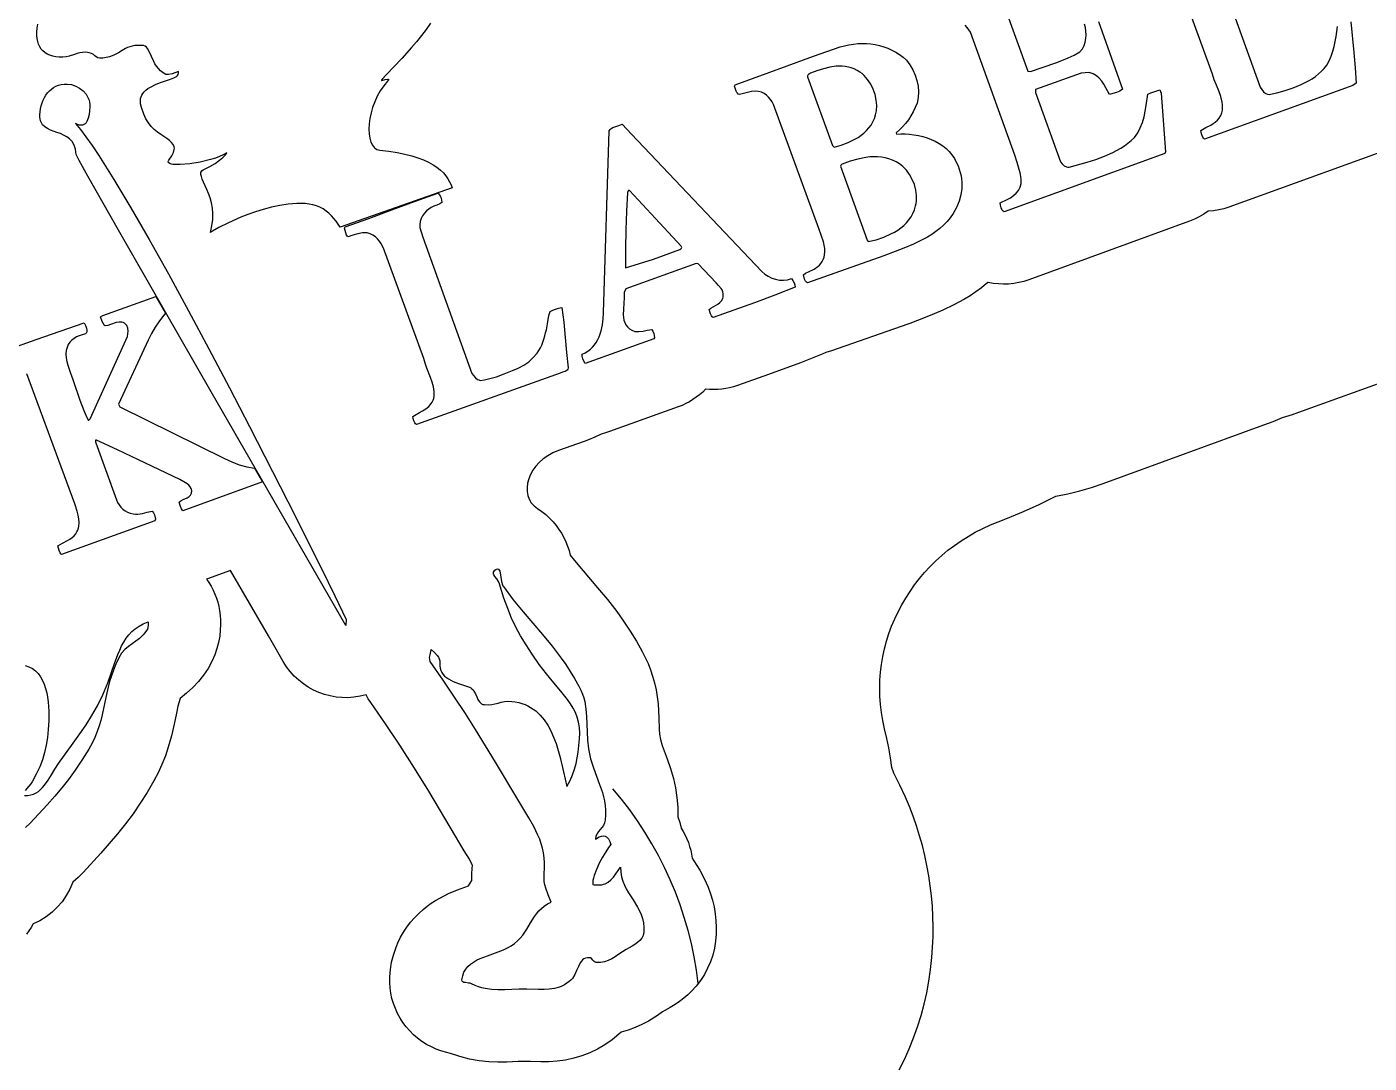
# Model space of a CAD drawing. Extents: x 0 to 500, y 0 to 300.
# Drawn here: x 72.7 to 165.5, y 184.6 to 256.3 of the extents above; entities that cross this region are included whole.
import ezdxf

# ---------------------------------------------------------------- set-up
doc = ezdxf.new("R2010")
doc.units = 0
doc.layers.add('Nível Padrão', color=18, linetype='CONTINUOUS')

msp = doc.modelspace()

# ---------------------------------------------------------------- linework, layer by layer
at = {"layer": 'Nível Padrão'}
for points in [[(154.42, 261.983), (157.979, 252.104), (158.081, 251.941), (158.211, 251.788), (158.289, 251.722), (158.377, 251.666), (158.477, 251.623), (158.59, 251.595), (159.135, 251.731), (159.694, 251.888), (160.254, 252.071), (160.8, 252.288), (161.319, 252.546), (161.564, 252.692), (161.797, 252.851), (162.017, 253.024), (162.222, 253.21), (162.409, 253.412), (162.578, 253.63), (162.743, 253.943), (162.879, 254.267), (162.99, 254.598), (163.082, 254.936), (163.221, 255.622), (163.331, 256.31)], [(164.246, 256.639), (164.45, 254.506), (164.544, 253.443), (164.613, 252.39), (164.378, 252.223), (154.121, 248.52), (154.057, 248.582), (154.005, 248.653), (153.93, 248.812), (153.886, 248.973), (153.864, 249.115), (154.209, 249.312), (154.553, 249.492), (154.717, 249.588), (154.873, 249.695), (155.017, 249.818), (155.147, 249.961), (155.25, 250.143), (155.32, 250.327), (155.362, 250.513), (155.378, 250.7), (155.372, 250.889), (155.345, 251.08), (155.246, 251.464), (155.106, 251.852), (154.95, 252.241), (154.802, 252.631), (154.687, 253.018), (151.81, 260.871)], [(140.302, 257.661), (141.903, 253.219), (142.083, 253.198), (142.965, 253.499), (143.837, 253.797), (144.265, 253.959), (144.687, 254.135), (145.1, 254.333), (145.503, 254.557), (145.676, 254.768), (145.8, 254.995), (145.881, 255.235), (145.924, 255.482), (145.935, 255.734), (145.92, 255.987), (145.885, 256.237), (145.836, 256.481)], [(100.607, 256.549), (100.303, 256.11), (99.978, 255.677), (99.638, 255.255), (99.292, 254.847), (98.613, 254.094), (97.528, 252.965), (97.25, 252.661), (97.205, 252.59), (97.209, 252.576), (97.233, 252.578), (97.47, 252.64), (97.636, 252.665), (97.683, 252.657), (97.701, 252.631), (97.684, 252.586), (97.631, 252.518), (97.361, 252.198), (97.123, 251.852), (96.916, 251.485), (96.74, 251.105), (96.595, 250.717), (96.482, 250.328), (96.401, 249.944), (96.351, 249.571), (96.332, 249.215), (96.346, 248.884), (96.391, 248.583), (96.468, 248.318), (96.577, 248.097), (96.718, 247.924), (96.801, 247.858), (96.891, 247.807), (96.99, 247.771), (97.097, 247.752), (97.723, 247.678), (98.298, 247.587), (98.822, 247.481), (99.299, 247.359), (99.73, 247.224), (100.118, 247.076), (100.465, 246.916), (100.773, 246.746), (101.044, 246.566), (101.28, 246.379), (101.484, 246.184), (101.657, 245.982), (101.802, 245.776), (101.921, 245.566), (102.015, 245.354), (102.089, 245.139), (94.341, 242.436), (94.341, 242.436), (94.065, 242.841), (93.912, 243.031), (93.747, 243.213), (93.565, 243.386), (93.371, 243.544), (93.163, 243.684), (92.943, 243.803), (92.708, 243.901), (92.464, 243.976), (92.197, 244.027), (91.926, 244.053), (91.341, 244.055), (90.753, 244.01), (90.168, 243.924), (89.592, 243.804), (89.03, 243.657), (88.488, 243.489), (87.97, 243.305), (87.484, 243.114), (86.626, 242.733), (85.958, 242.397), (85.524, 242.157), (85.37, 242.066), (85.482, 242.523), (85.537, 242.956), (85.543, 243.364), (85.509, 243.749), (85.443, 244.109), (85.352, 244.444), (85.245, 244.754), (85.13, 245.039), (84.907, 245.533), (84.816, 245.741), (84.749, 245.924), (84.714, 246.08), (84.719, 246.211), (84.773, 246.315), (84.883, 246.392), (85.334, 246.616), (85.71, 246.841), (86.012, 247.055), (86.242, 247.246), (86.401, 247.403), (86.491, 247.514), (86.513, 247.567), (86.469, 247.551), (86.268, 247.43), (86.014, 247.315), (85.718, 247.206), (85.389, 247.105), (84.674, 246.934), (83.946, 246.813), (83.287, 246.754), (83.008, 246.752), (82.775, 246.77), (82.599, 246.809), (82.49, 246.872), (82.463, 246.912), (82.457, 246.959), (82.472, 247.012), (82.51, 247.072), (82.707, 247.352), (82.827, 247.594), (82.878, 247.803), (82.88, 247.897), (82.867, 247.985), (82.802, 248.146), (82.691, 248.293), (82.542, 248.431), (82.363, 248.565), (81.944, 248.849), (81.72, 249.01), (81.496, 249.192), (81.281, 249.4), (81.082, 249.641), (80.907, 249.92), (80.764, 250.244), (80.603, 250.715), (80.55, 250.96), (80.536, 251.205), (80.55, 251.327), (80.58, 251.448), (80.629, 251.567), (80.699, 251.685), (80.791, 251.799), (80.907, 251.911), (81.051, 252.02), (81.224, 252.124), (81.629, 252.321), (82.001, 252.465), (82.621, 252.661), (82.855, 252.749), (83.029, 252.854), (83.091, 252.919), (83.135, 252.994), (83.161, 253.082), (83.167, 253.185), (82.74, 253.042), (82.475, 252.985), (82.339, 252.978), (82.301, 252.984), (82.097, 253.109), (81.923, 253.249), (81.774, 253.401), (81.649, 253.562), (81.542, 253.729), (81.451, 253.898), (81.301, 254.229), (81.17, 254.531), (81.031, 254.777), (80.95, 254.871), (80.856, 254.941), (80.745, 254.985), (80.614, 254.998), (80.365, 255.001), (80.148, 254.986), (79.958, 254.957), (79.792, 254.913), (79.644, 254.859), (79.511, 254.795), (79.266, 254.649), (79.022, 254.491), (78.742, 254.34), (78.576, 254.271), (78.388, 254.211), (78.172, 254.16), (77.924, 254.121), (77.73, 254.117), (77.588, 254.15), (77.479, 254.209), (77.384, 254.284), (77.285, 254.363), (77.161, 254.436), (76.993, 254.493), (76.763, 254.523), (76.54, 254.518), (76.338, 254.484), (76.151, 254.432), (75.971, 254.368), (75.604, 254.246), (75.402, 254.203), (75.179, 254.185), (74.924, 254.191), (74.688, 254.216), (74.47, 254.259), (74.272, 254.321), (74.093, 254.402), (73.934, 254.5), (73.794, 254.617), (73.673, 254.752), (73.572, 254.905), (73.491, 255.077), (73.43, 255.266), (73.389, 255.472), (73.369, 255.697), (73.368, 255.939), (73.388, 256.199), (73.429, 256.477)], [(146.803, 256.66), (148.452, 251.971), (148.361, 251.898), (148.261, 251.836), (148.036, 251.737), (147.795, 251.664), (147.55, 251.603), (147.297, 252.074), (147.163, 252.309), (147.016, 252.532), (146.848, 252.733), (146.652, 252.904), (146.422, 253.035), (146.292, 253.082), (146.151, 253.116), (145.598, 253.091), (142.446, 251.954), (142.437, 251.736), (144.167, 246.948), (144.277, 246.798), (144.421, 246.677), (144.59, 246.597), (144.682, 246.577), (144.776, 246.572), (145.998, 246.921), (146.611, 247.119), (147.212, 247.341), (147.79, 247.595), (148.333, 247.888), (148.589, 248.051), (148.832, 248.227), (149.061, 248.416), (149.275, 248.619), (149.504, 248.95), (149.686, 249.305), (149.829, 249.677), (149.94, 250.062), (150.026, 250.454), (150.096, 250.849), (150.213, 251.62), (150.409, 251.715), (150.619, 251.799), (150.834, 251.868), (151.045, 251.92), (151.128, 251.693), (151.434, 247.636), (151.381, 247.534), (140.261, 243.481), (140.193, 243.527), (140.138, 243.591), (140.063, 243.756), (140.019, 243.942), (139.99, 244.114), (140.468, 244.335), (140.697, 244.463), (140.909, 244.609), (141.098, 244.776), (141.254, 244.969), (141.372, 245.192), (141.443, 245.448), (141.449, 245.697), (141.426, 245.942), (141.38, 246.185), (141.317, 246.426), (141.16, 246.907), (140.999, 247.397), (137.93, 255.908), (137.837, 256.084), (137.72, 256.251), (137.581, 256.404)], [(166.076, 247.52), (155.818, 243.818), (155.465, 243.705), (155.106, 243.618), (154.741, 243.559), (154.371, 243.527), (154.071, 243.319), (153.758, 243.135), (153.431, 242.973), (153.093, 242.836), (141.974, 238.783), (141.632, 238.672), (141.285, 238.587), (140.933, 238.526), (140.579, 238.491), (140.223, 238.481), (139.866, 238.496), (139.511, 238.537), (139.158, 238.604), (139.059, 238.519), (138.692, 238.225), (138.314, 237.947), (137.924, 237.686), (137.523, 237.441), (136.791, 237.041), (136.038, 236.683), (135.427, 236.422), (134.809, 236.177), (133.741, 235.77), (133.618, 235.725), (128.321, 233.861), (127.94, 233.744), (127.692, 233.636), (126.183, 233.046), (123.966, 232.236), (121.817, 231.473), (121.552, 231.387), (121.282, 231.316), (121.01, 231.26), (120.735, 231.219), (120.458, 231.194), (120.18, 231.184), (119.901, 231.189), (119.623, 231.21), (119.419, 231.012), (119.204, 230.827), (118.98, 230.653), (118.747, 230.493), (118.505, 230.347), (118.255, 230.214), (117.997, 230.096), (117.732, 229.992), (112.983, 228.282), (112.691, 228.186), (112.393, 228.109), (111.962, 227.893), (111.514, 227.714), (111.232, 227.604), (109.446, 226.969), (109.06, 226.808), (108.709, 226.614), (108.393, 226.392), (108.114, 226.146), (107.873, 225.881), (107.671, 225.601), (107.509, 225.311), (107.387, 225.015), (107.307, 224.717), (107.27, 224.422), (107.276, 224.134), (107.326, 223.858), (107.423, 223.598), (107.565, 223.358), (107.756, 223.143), (107.995, 222.958), (107.995, 222.958), (108.286, 222.756), (108.563, 222.535), (108.824, 222.295), (109.069, 222.037), (109.279, 221.784), (109.472, 221.518), (109.649, 221.242), (109.808, 220.956), (109.949, 220.66), (110.072, 220.356), (110.176, 220.045), (110.262, 219.727), (110.546, 219.371), (111.152, 218.644), (112.151, 217.478), (112.827, 216.661), (113.476, 215.824), (113.953, 215.161), (114.406, 214.48), (114.834, 213.784), (115.237, 213.073), (115.449, 212.659), (115.64, 212.235), (115.81, 211.802), (115.958, 211.36), (116.089, 210.89), (116.196, 210.414), (116.278, 209.934), (116.337, 209.45), (116.375, 208.962), (116.397, 208.473), (116.417, 207.688), (116.436, 207.349), (116.492, 206.968), (116.619, 206.557), (116.967, 205.641), (117.2, 204.971), (117.397, 204.29), (117.542, 203.632), (117.642, 202.966), (117.695, 202.296), (117.701, 201.622), (117.83, 201.234), (117.936, 200.84), (118.081, 200.6), (118.211, 200.354), (118.328, 200.102), (118.43, 199.843), (118.518, 199.579), (118.591, 199.311), (118.649, 199.038), (118.692, 198.762), (118.802, 198.593), (119.217, 197.925), (119.527, 197.351), (119.795, 196.757), (119.962, 196.309), (120.1, 195.853), (120.208, 195.391), (120.287, 194.922), (120.337, 194.45), (120.357, 193.976), (120.347, 193.499), (120.308, 193.024), (120.23, 192.537), (120.113, 192.061), (119.957, 191.597), (119.764, 191.149), (119.535, 190.719), (119.271, 190.308), (118.973, 189.919), (118.641, 189.554), (118.381, 189.305), (118.109, 189.072), (117.824, 188.853), (117.527, 188.651), (117.167, 188.43), (116.8, 188.223), (116.651, 188.13), (116.292, 187.885), (115.663, 187.49), (115.212, 187.249), (114.746, 187.041), (114.265, 186.868), (113.773, 186.73), (113.616, 186.582), (113.153, 186.202), (112.662, 185.86), (112.144, 185.559), (111.604, 185.3), (111.058, 185.091), (110.498, 184.924), (109.927, 184.801), (109.348, 184.721), (108.785, 184.681), (108.221, 184.673), (107.516, 184.691), (107.09, 184.7), (106.664, 184.691), (105.87, 184.657), (105.252, 184.649), (104.634, 184.673), (103.957, 184.743), (103.288, 184.865), (102.63, 185.036), (101.986, 185.258), (101.644, 185.337), (101.308, 185.438), (100.98, 185.561), (100.659, 185.704), (100.323, 185.884), (100.003, 186.087), (99.702, 186.31), (99.42, 186.554), (99.157, 186.816), (98.914, 187.095), (98.693, 187.39), (98.494, 187.7), (98.317, 188.023), (98.164, 188.358), (98.035, 188.705), (97.931, 189.061), (97.852, 189.425), (97.8, 189.797), (97.775, 190.174), (97.778, 190.556), (97.823, 191.061), (97.907, 191.56), (98.029, 192.051), (98.188, 192.532), (98.347, 192.918), (98.53, 193.292), (98.737, 193.653), (98.966, 194), (99.216, 194.331), (99.488, 194.645), (99.779, 194.943), (100.091, 195.221), (100.363, 195.439), (100.645, 195.643), (100.936, 195.833), (101.237, 196.009), (101.84, 196.313), (102.462, 196.574), (103.217, 196.846), (103.449, 197.229), (103.451, 197.648), (103.474, 198.066), (103.49, 198.258), (103.468, 198.316), (103.282, 198.689), (102.935, 199.281), (102.332, 200.286), (100.473, 203.402), (99.483, 205.001), (98.464, 206.582), (97.474, 208.062), (96.463, 209.528), (96.292, 209.793), (96.137, 210.068), (95.721, 209.966), (95.303, 209.901), (94.886, 209.871), (94.471, 209.876), (94.061, 209.916), (93.657, 209.988), (93.261, 210.093), (92.876, 210.23), (92.503, 210.398), (92.145, 210.596), (91.803, 210.823), (91.479, 211.079), (91.176, 211.363), (90.896, 211.673), (90.64, 212.009), (90.41, 212.371), (89.381, 214.154), (86.771, 218.681), (85.176, 218.105), (85.098, 218.078), (85.268, 217.831), (85.422, 217.576), (85.56, 217.312), (85.682, 217.041), (85.788, 216.763), (85.878, 216.479), (85.95, 216.189), (86.005, 215.895), (86.046, 215.567), (86.069, 215.237), (86.074, 214.906), (86.061, 214.575), (86.017, 214.132), (85.94, 213.693), (85.829, 213.262), (85.686, 212.839), (85.48, 212.364), (85.215, 211.886), (84.907, 211.434), (84.546, 210.985), (84.153, 210.565), (83.73, 210.175), (83.278, 209.818), (83.133, 209.274), (83.032, 208.803), (82.873, 208.036), (82.687, 207.238), (82.463, 206.449), (82.259, 205.845), (82.024, 205.253), (81.76, 204.673), (81.467, 204.107), (80.993, 203.305), (80.522, 202.565), (80.026, 201.842), (79.505, 201.137), (78.96, 200.45), (78.383, 199.77), (77.79, 199.105), (76.573, 197.786), (76.223, 197.43), (75.854, 197.095), (75.652, 196.621), (75.406, 196.174), (75.116, 195.756), (74.787, 195.371), (74.42, 195.021), (74.019, 194.71), (73.586, 194.439), (73.124, 194.212), (72.98, 193.965), (72.822, 193.727), (72.651, 193.499)], [(71.72, 234.07), (73.328, 234.655), (76.645, 235.804), (76.757, 235.571), (76.805, 235.438), (76.833, 235.307), (76.829, 235.186), (76.781, 235.086), (76.737, 235.046), (76.678, 235.015), (76.509, 234.982), (76.309, 234.916), (76.122, 234.832), (75.95, 234.729), (75.796, 234.606), (75.661, 234.462), (75.548, 234.296), (75.459, 234.106), (75.397, 233.893), (75.38, 233.639), (75.396, 233.387), (75.44, 233.136), (75.506, 232.885), (75.68, 232.383), (75.87, 231.875), (76.353, 230.457), (76.617, 229.75), (76.762, 229.407), (76.921, 229.075), (76.961, 229.073), (77, 229.095), (77.06, 229.169), (79.644, 234.863), (79.673, 235.044), (79.683, 235.233), (79.66, 235.426), (79.587, 235.619), (79.508, 235.708), (79.425, 235.773), (79.337, 235.819), (79.246, 235.846), (79.056, 235.856), (78.859, 235.821), (78.463, 235.689), (78.273, 235.628), (78.095, 235.594), (78.032, 235.656), (77.978, 235.727), (77.896, 235.889), (77.783, 236.213), (77.924, 236.304), (81.605, 237.634), (81.606, 237.634), (82.271, 236.473), (82.063, 236.224), (81.804, 235.873), (81.564, 235.508), (81.305, 235.063), (81.065, 234.606), (79.018, 230.177), (79.122, 229.999), (86.341, 226.417), (86.849, 226.183), (87.369, 225.989), (87.899, 225.84), (88.435, 225.746), (88.982, 224.795), (88.982, 224.795), (83.479, 222.808), (83.418, 222.869), (83.371, 222.938), (83.307, 223.091), (83.22, 223.406), (83.341, 223.498), (83.481, 223.572), (83.771, 223.709), (83.901, 223.79), (84.006, 223.892), (84.074, 224.023), (84.097, 224.193), (84.043, 224.34), (83.97, 224.464), (83.881, 224.569), (83.776, 224.659), (83.533, 224.814), (83.259, 224.962), (80.395, 226.335), (78.944, 227.03), (77.507, 227.699), (77.438, 227.677), (77.417, 227.627), (77.426, 227.564), (77.447, 227.501), (78.873, 223.551), (78.961, 223.375), (79.064, 223.208), (79.183, 223.052), (79.318, 222.914), (79.469, 222.795), (79.639, 222.7), (79.827, 222.633), (80.033, 222.598), (80.194, 222.573), (80.356, 222.571), (80.682, 222.618), (81.011, 222.697), (81.341, 222.77), (81.398, 222.722), (81.442, 222.663), (81.502, 222.521), (81.587, 222.214), (81.54, 222.106), (75.079, 219.781), (75.023, 219.83), (74.978, 219.892), (74.914, 220.046), (74.824, 220.375), (75.151, 220.565), (75.493, 220.745), (75.657, 220.842), (75.811, 220.949), (75.95, 221.072), (76.069, 221.213), (76.143, 221.339), (76.201, 221.466), (76.273, 221.723), (76.296, 221.982), (76.279, 222.243), (76.232, 222.505), (76.164, 222.767), (76.006, 223.291), (72.678, 232.268)], [(133.015, 184.112), (133.373, 184.841), (133.703, 185.583), (134.004, 186.337), (134.276, 187.103), (134.518, 187.879), (134.73, 188.665), (134.911, 189.459), (135.061, 190.262), (135.181, 191.072), (135.268, 191.888), (135.32, 192.6), (135.35, 193.312), (135.357, 194.023), (135.342, 194.734), (135.304, 195.443), (135.244, 196.149), (135.162, 196.854), (135.058, 197.555), (134.932, 198.253), (134.785, 198.946), (134.615, 199.635), (134.424, 200.319), (134.211, 200.997), (133.976, 201.669), (133.72, 202.334), (133.443, 202.991), (133.059, 203.825), (132.642, 204.644), (132.499, 205.047), (132.402, 205.72), (132.286, 206.39), (132.153, 207.056), (132.001, 207.719), (131.878, 208.282), (131.784, 208.845), (131.718, 209.406), (131.679, 209.967), (131.667, 210.524), (131.682, 211.079), (131.722, 211.629), (131.789, 212.175), (131.88, 212.716), (131.996, 213.251), (132.137, 213.779), (132.301, 214.3), (132.489, 214.812), (132.699, 215.316), (132.932, 215.81), (133.186, 216.294), (133.462, 216.767), (133.759, 217.228), (134.076, 217.676), (134.414, 218.112), (134.771, 218.533), (135.147, 218.94), (135.542, 219.332), (135.955, 219.707), (136.385, 220.066), (136.833, 220.407), (137.298, 220.73), (137.779, 221.034), (138.275, 221.319), (138.787, 221.583), (139.314, 221.826), (139.856, 222.047), (140.502, 222.296), (141.605, 222.747), (142.693, 223.232), (143.852, 223.806), (144.68, 223.975), (145.5, 224.179), (146.311, 224.417), (147.111, 224.69), (158.23, 228.743), (158.874, 228.991), (159.51, 229.26), (160.215, 229.472), (160.912, 229.709), (171.169, 233.412)], [(72.518, 203.11), (72.744, 203.113), (72.952, 203.145), (73.142, 203.203), (73.317, 203.286), (73.479, 203.389), (73.628, 203.513), (73.768, 203.653), (73.9, 203.808), (74.146, 204.154), (74.38, 204.533), (74.617, 204.926), (74.871, 205.315), (75.884, 206.727), (76.342, 207.365), (76.772, 207.992), (77.177, 208.633), (77.56, 209.313), (77.925, 210.057), (78.274, 210.89), (78.519, 211.574), (78.744, 212.235), (78.975, 212.864), (79.101, 213.162), (79.236, 213.448), (79.385, 213.72), (79.551, 213.977), (79.737, 214.218), (79.945, 214.44), (80.179, 214.643), (80.441, 214.825), (80.736, 214.986), (81.065, 215.122), (81.065, 215.122), (81.071, 215.063), (81.073, 214.915), (81.046, 214.719), (81.014, 214.617), (80.965, 214.519), (80.85, 214.358), (80.729, 214.216), (80.478, 213.975), (80.219, 213.774), (79.958, 213.593), (79.703, 213.408), (79.46, 213.199), (79.237, 212.944), (79.134, 212.793), (79.039, 212.621), (78.838, 212.197), (78.668, 211.782), (78.527, 211.377), (78.407, 210.98), (78.217, 210.202), (78.058, 209.439), (77.893, 208.679), (77.796, 208.297), (77.682, 207.912), (77.548, 207.522), (77.387, 207.126), (77.196, 206.723), (76.969, 206.311), (76.492, 205.539), (76.028, 204.849), (75.567, 204.218), (75.097, 203.625), (74.607, 203.048), (74.087, 202.464), (72.907, 201.186), (72.596, 200.888)], [(72.561, 212.086), (72.829, 212.005), (73.068, 211.883), (73.28, 211.725), (73.466, 211.534), (73.628, 211.314), (73.767, 211.068), (73.884, 210.8), (73.98, 210.514), (74.058, 210.212), (74.117, 209.899), (74.16, 209.578), (74.202, 208.927), (74.194, 208.287), (74.157, 207.67), (74.101, 207.104), (74.02, 206.576), (73.909, 206.072), (73.761, 205.579), (73.572, 205.085), (73.334, 204.575), (73.042, 204.037), (72.949, 203.899), (72.823, 203.749), (72.556, 203.451)], [(119.115, 190.096), (118.99, 191.027), (118.83, 191.95), (118.637, 192.864), (118.41, 193.77), (118.149, 194.664), (117.856, 195.548), (117.53, 196.419), (117.172, 197.278), (116.783, 198.122), (116.362, 198.952), (115.91, 199.766), (115.428, 200.564), (114.916, 201.344), (114.374, 202.105), (113.803, 202.848), (113.202, 203.57)]]:
    msp.add_lwpolyline(points, dxfattribs=at)
for points in [[(133.518, 253.972), (133.754, 253.66), (133.955, 253.318), (134.118, 252.954), (134.239, 252.573), (134.315, 252.181), (134.343, 251.787), (134.32, 251.395), (134.242, 251.013), (134.119, 250.704), (133.978, 250.409), (133.818, 250.128), (133.642, 249.861), (133.451, 249.609), (133.246, 249.373), (133.029, 249.153), (132.8, 248.949), (132.825, 248.867), (133.121, 248.878), (133.422, 248.873), (133.726, 248.853), (134.032, 248.817), (134.337, 248.763), (134.639, 248.693), (134.935, 248.604), (135.224, 248.496), (135.502, 248.37), (135.768, 248.223), (136.019, 248.056), (136.253, 247.867), (136.468, 247.657), (136.661, 247.424), (136.831, 247.168), (136.974, 246.888), (137.079, 246.663), (137.166, 246.438), (137.235, 246.213), (137.288, 245.989), (137.324, 245.764), (137.344, 245.54), (137.349, 245.316), (137.338, 245.094), (137.271, 244.652), (137.147, 244.217), (136.969, 243.789), (136.739, 243.37), (136.54, 243.079), (136.319, 242.81), (136.079, 242.561), (135.822, 242.33), (135.549, 242.117), (135.261, 241.919), (134.961, 241.734), (134.649, 241.562), (134, 241.249), (133.326, 240.966), (131.958, 240.441), (126.661, 238.577), (126.593, 238.621), (126.539, 238.68), (126.464, 238.826), (126.381, 239.121), (126.541, 239.245), (126.734, 239.342), (127.14, 239.518), (127.377, 239.695), (127.49, 239.802), (127.595, 239.92), (127.687, 240.051), (127.763, 240.192), (127.82, 240.344), (127.852, 240.506), (127.869, 240.73), (127.858, 240.957), (127.822, 241.186), (127.768, 241.416), (127.621, 241.877), (127.454, 242.336), (124.316, 250.911), (124.224, 251.087), (124.111, 251.256), (123.978, 251.411), (123.828, 251.549), (123.661, 251.666), (123.48, 251.756), (123.286, 251.815), (123.081, 251.838), (122.794, 251.811), (122.512, 251.752), (121.961, 251.608), (121.884, 251.637), (121.822, 251.688), (121.774, 251.755), (121.735, 251.835), (121.628, 252.172), (121.677, 252.279), (125.272, 253.592), (127.089, 254.249), (128.934, 254.894), (129.233, 254.977), (129.535, 255.043), (129.839, 255.092), (130.144, 255.123), (130.45, 255.135), (130.754, 255.129), (131.056, 255.104), (131.356, 255.06), (131.651, 254.996), (131.941, 254.913), (132.225, 254.809), (132.502, 254.684), (132.771, 254.538), (133.03, 254.371), (133.28, 254.183), (133.518, 253.972)], [(126.885, 253.082), (126.748, 252.997), (126.689, 252.935), (126.673, 252.89), (126.67, 252.835), (128.387, 248.085), (128.514, 247.961), (129.002, 248.105), (129.484, 248.285), (129.946, 248.508), (130.165, 248.637), (130.373, 248.78), (130.568, 248.936), (130.749, 249.106), (130.915, 249.292), (131.062, 249.493), (131.189, 249.711), (131.295, 249.946), (131.377, 250.199), (131.434, 250.47), (131.454, 250.836), (131.421, 251.216), (131.338, 251.597), (131.209, 251.97), (131.037, 252.323), (130.825, 252.645), (130.577, 252.926), (130.44, 253.048), (130.295, 253.155), (130.1, 253.275), (129.901, 253.372), (129.699, 253.448), (129.493, 253.504), (129.284, 253.542), (129.072, 253.562), (128.858, 253.566), (128.642, 253.555), (128.205, 253.493), (127.765, 253.387), (127.324, 253.247), (126.885, 253.082)], [(75.477, 252.33), (75.772, 252.287), (76.061, 252.19), (76.331, 252.044), (76.573, 251.854), (76.776, 251.624), (76.859, 251.496), (76.928, 251.36), (76.982, 251.217), (77.019, 251.067), (77.039, 250.91), (77.039, 250.749), (77.018, 250.481), (76.982, 250.212), (76.922, 249.959), (76.833, 249.742), (76.775, 249.652), (76.707, 249.578), (76.628, 249.522), (76.538, 249.486), (76.435, 249.473), (76.32, 249.485), (76.189, 249.525), (76.045, 249.594), (76.385, 249.191), (76.771, 248.683), (77.199, 248.076), (77.666, 247.377), (78.707, 245.724), (79.87, 243.775), (81.131, 241.579), (82.467, 239.186), (83.855, 236.644), (85.27, 234.004), (86.689, 231.315), (88.089, 228.626), (90.738, 223.448), (93.025, 218.866), (93.975, 216.922), (94.765, 215.276), (94.741, 214.869), (85.426, 231.04), (79.017, 242.228), (76.902, 245.965), (76.307, 247.04), (76.094, 247.461), (76.076, 247.647), (76.046, 247.816), (76.003, 247.97), (75.949, 248.108), (75.812, 248.344), (75.641, 248.532), (75.443, 248.682), (75.226, 248.802), (74.997, 248.9), (74.764, 248.984), (74.31, 249.147), (74.105, 249.242), (73.923, 249.357), (73.773, 249.502), (73.661, 249.683), (73.622, 249.791), (73.594, 249.911), (73.58, 250.044), (73.581, 250.193), (73.631, 250.623), (73.677, 250.829), (73.736, 251.028), (73.81, 251.218), (73.896, 251.397), (73.997, 251.565), (74.11, 251.72), (74.237, 251.86), (74.376, 251.985), (74.528, 252.093), (74.693, 252.182), (74.871, 252.252), (75.06, 252.301), (75.262, 252.327), (75.477, 252.33)], [(114.493, 248.867), (123.502, 239.369), (123.715, 239.182), (123.949, 239.027), (124.2, 238.905), (124.464, 238.819), (124.737, 238.77), (125.014, 238.761), (125.292, 238.793), (125.566, 238.869), (125.664, 238.734), (125.739, 238.584), (125.793, 238.429), (125.826, 238.275), (124.414, 237.722), (122.993, 237.199), (120.14, 236.184), (120.082, 236.231), (120.033, 236.292), (119.957, 236.437), (119.86, 236.727), (119.994, 236.826), (120.148, 236.916), (120.468, 237.099), (120.612, 237.207), (120.73, 237.334), (120.812, 237.49), (120.835, 237.58), (120.845, 237.68), (120.841, 237.823), (120.81, 237.956), (120.757, 238.079), (120.687, 238.192), (120.52, 238.396), (120.349, 238.574), (119.105, 239.886), (118.962, 239.92), (114.1, 238.163), (113.98, 237.907), (113.993, 237.547), (113.968, 237.157), (113.937, 236.755), (113.93, 236.36), (113.944, 236.171), (113.976, 235.99), (114.028, 235.821), (114.105, 235.664), (114.211, 235.524), (114.348, 235.401), (114.522, 235.298), (114.735, 235.218), (114.874, 235.199), (115.013, 235.199), (115.296, 235.238), (115.587, 235.297), (115.893, 235.338), (115.976, 235.223), (116.034, 235.08), (116.072, 234.923), (116.098, 234.764), (116.038, 234.696), (111.289, 232.986), (111.198, 233.153), (111.122, 233.325), (111.081, 233.494), (111.079, 233.574), (111.092, 233.649), (111.296, 233.737), (111.482, 233.847), (111.65, 233.976), (111.801, 234.122), (111.935, 234.283), (112.054, 234.457), (112.158, 234.643), (112.249, 234.838), (112.39, 235.248), (112.485, 235.671), (112.539, 236.09), (112.558, 236.491), (112.951, 249.086), (113.01, 249.185), (113.099, 249.263), (113.211, 249.323), (113.338, 249.372), (113.612, 249.452), (113.862, 249.543), (114.493, 248.867)], [(129.07, 246.786), (129.021, 246.761), (128.987, 246.729), (128.942, 246.653), (130.795, 241.528), (130.872, 241.424), (131.41, 241.558), (131.937, 241.733), (132.441, 241.953), (132.68, 242.082), (132.908, 242.224), (133.124, 242.38), (133.326, 242.55), (133.511, 242.734), (133.68, 242.934), (133.829, 243.149), (133.958, 243.381), (134.064, 243.629), (134.146, 243.895), (134.183, 244.067), (134.205, 244.246), (134.208, 244.616), (134.158, 244.995), (134.06, 245.371), (133.917, 245.733), (133.732, 246.069), (133.509, 246.368), (133.384, 246.5), (133.251, 246.619), (133.024, 246.797), (132.789, 246.946), (132.547, 247.066), (132.298, 247.16), (132.043, 247.229), (131.783, 247.274), (131.518, 247.297), (131.251, 247.3), (130.98, 247.285), (130.707, 247.252), (130.158, 247.141), (129.611, 246.982), (129.07, 246.786)], [(101.11, 244.776), (101.17, 244.725), (101.221, 244.659), (101.299, 244.493), (101.351, 244.31), (101.382, 244.14), (101.316, 244.079), (101.233, 244.031), (101.035, 243.956), (100.827, 243.885), (100.733, 243.842), (100.651, 243.789), (100.479, 243.68), (100.32, 243.545), (100.177, 243.388), (100.054, 243.212), (99.957, 243.021), (99.891, 242.819), (99.859, 242.609), (99.866, 242.395), (100.061, 241.732), (103.461, 232.311), (103.566, 232.152), (103.699, 232.005), (103.853, 231.891), (103.936, 231.852), (104.021, 231.828), (104.323, 231.867), (104.611, 231.923), (105.159, 232.076), (105.701, 232.274), (106.269, 232.503), (106.669, 232.671), (107.044, 232.877), (107.389, 233.119), (107.698, 233.399), (107.969, 233.717), (108.087, 233.89), (108.195, 234.073), (108.29, 234.265), (108.372, 234.468), (108.44, 234.68), (108.495, 234.901), (108.558, 235.108), (108.607, 235.317), (108.684, 235.743), (108.762, 236.168), (108.812, 236.377), (108.876, 236.582), (109.061, 236.674), (109.249, 236.75), (109.449, 236.813), (109.673, 236.868), (109.749, 236.363), (109.812, 235.849), (109.912, 234.803), (110.002, 233.744), (110.107, 232.687), (110.083, 232.6), (110.037, 232.535), (109.975, 232.486), (109.9, 232.448), (109.728, 232.388), (109.556, 232.315), (99.623, 228.781), (99.565, 228.828), (99.517, 228.886), (99.45, 229.024), (99.408, 229.179), (99.381, 229.335), (99.598, 229.468), (99.825, 229.594), (100.054, 229.722), (100.274, 229.863), (100.474, 230.024), (100.644, 230.216), (100.715, 230.326), (100.774, 230.448), (100.82, 230.582), (100.852, 230.73), (100.851, 231.059), (100.802, 231.384), (100.716, 231.707), (100.605, 232.029), (100.35, 232.677), (100.229, 233.007), (100.125, 233.342), (97.334, 240.968), (97.152, 241.315), (97.044, 241.477), (96.921, 241.627), (96.781, 241.76), (96.619, 241.873), (96.434, 241.962), (96.222, 242.023), (96.056, 242.035), (95.891, 242.029), (95.564, 241.974), (95.235, 241.878), (94.899, 241.758), (94.841, 241.809), (94.796, 241.873), (94.732, 242.028), (94.64, 242.353), (94.69, 242.46), (96.323, 243.036), (97.915, 243.623), (99.5, 244.207), (101.11, 244.776)], [(114.23, 244.827), (114.157, 243.537), (114.107, 242.239), (114.083, 240.933), (114.089, 239.621), (115.057, 239.902), (116.01, 240.221), (117.842, 240.886), (117.899, 240.92), (117.947, 240.968), (117.967, 241.028), (117.939, 241.1), (116.161, 243.035), (115.267, 244.001), (114.356, 244.96), (114.296, 244.967), (114.263, 244.931), (114.23, 244.827)], [(105.633, 217.571), (106.321, 216.649), (107.005, 215.805), (108.347, 214.233), (109.001, 213.44), (109.638, 212.602), (109.951, 212.156), (110.258, 211.687), (110.56, 211.191), (110.856, 210.663), (110.991, 210.388), (111.102, 210.119), (111.19, 209.855), (111.259, 209.595), (111.348, 209.081), (111.39, 208.568), (111.421, 207.507), (111.452, 206.939), (111.524, 206.332), (111.589, 205.979), (111.669, 205.644), (111.86, 205.019), (112.075, 204.435), (112.29, 203.873), (112.481, 203.309), (112.56, 203.021), (112.625, 202.724), (112.673, 202.416), (112.699, 202.095), (112.703, 201.757), (112.68, 201.4), (112.636, 201.202), (112.556, 201.033), (112.451, 200.885), (112.334, 200.747), (112.219, 200.608), (112.117, 200.46), (112.041, 200.291), (112.003, 200.092), (112.272, 200.247), (112.412, 200.3), (112.576, 200.309), (112.681, 200.286), (112.771, 200.243), (112.845, 200.181), (112.907, 200.105), (113, 199.919), (113.065, 199.711), (112.915, 199.515), (112.717, 199.211), (112.495, 198.832), (112.271, 198.411), (112.069, 197.979), (111.912, 197.57), (111.858, 197.384), (111.824, 197.216), (111.813, 197.07), (111.828, 196.95), (111.918, 196.925), (111.986, 196.923), (112.163, 196.928), (112.305, 196.922), (112.437, 196.932), (112.56, 196.957), (112.675, 196.996), (112.884, 197.111), (113.071, 197.268), (113.242, 197.457), (113.405, 197.671), (113.732, 198.133), (113.75, 197.794), (113.805, 197.478), (113.891, 197.182), (114.004, 196.902), (114.137, 196.635), (114.284, 196.378), (114.602, 195.88), (114.912, 195.383), (115.05, 195.126), (115.169, 194.86), (115.263, 194.581), (115.328, 194.286), (115.357, 193.972), (115.345, 193.636), (115.297, 193.409), (115.206, 193.22), (115.077, 193.061), (114.919, 192.924), (114.738, 192.802), (114.542, 192.688), (114.13, 192.452), (113.617, 192.113), (113.378, 191.951), (113.139, 191.806), (112.893, 191.685), (112.634, 191.598), (112.354, 191.553), (112.045, 191.558), (111.975, 191.578), (111.917, 191.615), (111.82, 191.719), (111.722, 191.824), (111.664, 191.861), (111.594, 191.88), (111.448, 191.88), (111.321, 191.852), (111.211, 191.8), (111.115, 191.726), (111.031, 191.633), (110.956, 191.525), (110.825, 191.273), (110.704, 190.994), (110.571, 190.711), (110.408, 190.45), (110.309, 190.335), (110.195, 190.234), (110.024, 190.11), (109.853, 190.004), (109.682, 189.917), (109.51, 189.846), (109.164, 189.746), (108.811, 189.692), (108.446, 189.673), (108.068, 189.676), (107.254, 189.699), (106.719, 189.695), (106.219, 189.676), (105.744, 189.655), (105.286, 189.649), (104.836, 189.673), (104.383, 189.743), (104.153, 189.799), (103.92, 189.873), (103.681, 189.966), (103.436, 190.08), (103.341, 190.111), (103.232, 190.129), (103.009, 190.154), (102.912, 190.174), (102.834, 190.209), (102.785, 190.265), (102.774, 190.35), (102.824, 190.631), (102.911, 190.877), (103.032, 191.09), (103.183, 191.276), (103.361, 191.438), (103.564, 191.579), (103.786, 191.703), (104.027, 191.814), (104.546, 192.014), (105.095, 192.207), (105.647, 192.424), (105.916, 192.551), (106.176, 192.696), (106.414, 192.86), (106.623, 193.039), (106.808, 193.232), (106.973, 193.435), (107.26, 193.861), (107.518, 194.297), (107.783, 194.722), (107.928, 194.924), (108.087, 195.115), (108.264, 195.293), (108.464, 195.455), (108.692, 195.599), (108.95, 195.722), (108.734, 196.223), (108.561, 196.684), (108.501, 196.916), (108.461, 197.158), (108.447, 197.416), (108.461, 197.697), (108.487, 198.082), (108.487, 198.448), (108.462, 198.797), (108.415, 199.131), (108.346, 199.453), (108.258, 199.765), (108.152, 200.07), (108.029, 200.368), (107.739, 200.958), (107.402, 201.554), (106.635, 202.831), (105.097, 205.419), (103.707, 207.676), (103.005, 208.773), (102.265, 209.898), (101.462, 211.087), (100.572, 212.377), (100.539, 212.511), (100.535, 212.658), (100.572, 212.843), (100.63, 213.074), (100.651, 213.193), (100.868, 212.992), (101.067, 212.781), (101.146, 212.668), (101.205, 212.548), (101.239, 212.419), (101.243, 212.279), (101.237, 212.083), (101.257, 211.907), (101.303, 211.749), (101.373, 211.606), (101.463, 211.478), (101.573, 211.363), (101.7, 211.259), (101.842, 211.165), (102.163, 211.001), (102.521, 210.859), (103.282, 210.59), (103.38, 210.543), (103.464, 210.481), (103.536, 210.407), (103.598, 210.322), (103.701, 210.134), (103.789, 209.933), (103.88, 209.74), (103.989, 209.572), (104.056, 209.504), (104.134, 209.449), (104.225, 209.41), (104.332, 209.389), (104.593, 209.379), (104.832, 209.401), (105.056, 209.445), (105.272, 209.499), (105.488, 209.553), (105.712, 209.597), (105.95, 209.62), (106.211, 209.611), (106.459, 209.578), (106.696, 209.53), (106.92, 209.467), (107.132, 209.39), (107.333, 209.299), (107.523, 209.196), (107.702, 209.08), (107.872, 208.953), (108.182, 208.664), (108.458, 208.335), (108.701, 207.968), (108.916, 207.57), (109.107, 207.143), (109.276, 206.693), (109.426, 206.223), (109.563, 205.737), (109.804, 204.738), (110.028, 203.729), (110.249, 204.143), (110.425, 204.538), (110.56, 204.923), (110.664, 205.307), (110.743, 205.698), (110.804, 206.107), (110.904, 207.012), (110.924, 207.422), (110.902, 207.807), (110.84, 208.17), (110.744, 208.513), (110.615, 208.839), (110.458, 209.152), (110.277, 209.454), (110.074, 209.748), (109.62, 210.325), (109.124, 210.905), (108.614, 211.514), (108.363, 211.835), (108.119, 212.173), (107.629, 212.887), (107.203, 213.537), (106.83, 214.151), (106.5, 214.754), (106.205, 215.373), (105.933, 216.035), (105.675, 216.766), (105.422, 217.592), (105.371, 217.751), (105.297, 217.912), (105.182, 218.093), (105.055, 218.253), (104.97, 218.378), (104.948, 218.435), (104.943, 218.494), (104.958, 218.557), (104.994, 218.627), (105.046, 218.696), (105.105, 218.746), (105.168, 218.773), (105.231, 218.776), (105.29, 218.753), (105.342, 218.702), (105.383, 218.621), (105.409, 218.508), (105.511, 217.919), (105.573, 217.679), (105.604, 217.604), (105.633, 217.571)]]:
    msp.add_lwpolyline(points, close=True, dxfattribs=at)

doc.saveas('drawing.dxf')
